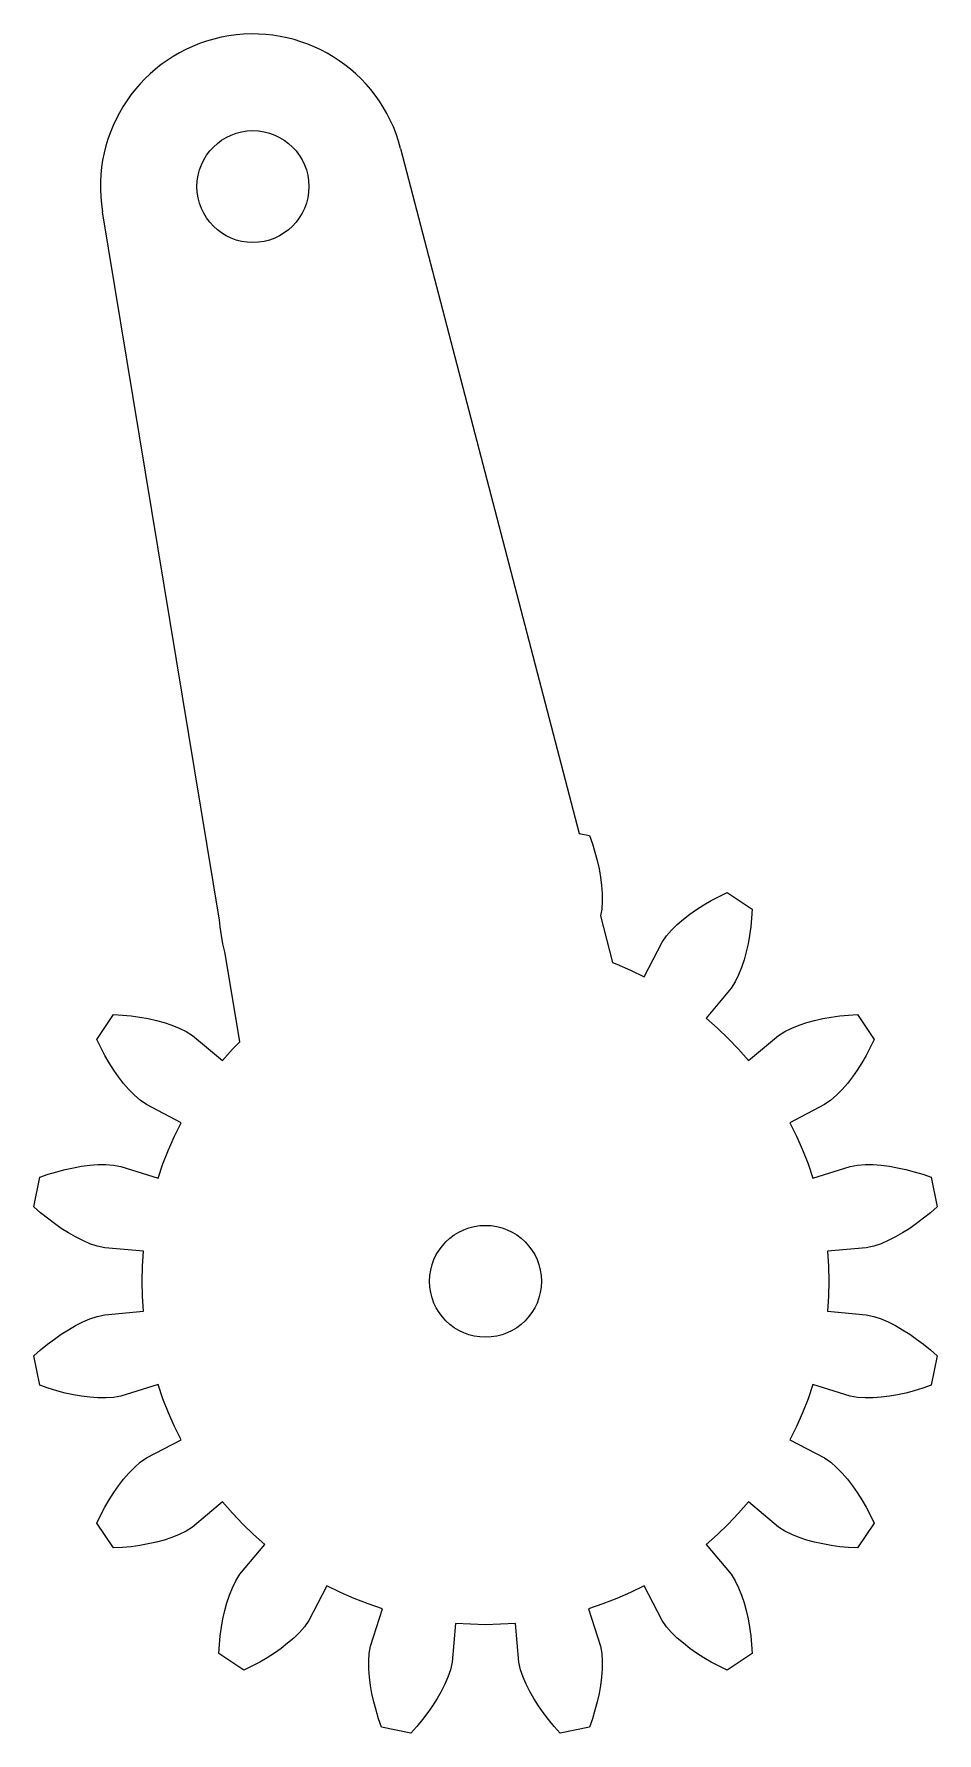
# Model space of a CAD drawing. Header units: millimetres. Extents: x -25.3 to 1.3, y -13.3 to 36.8.
import ezdxf

# ---------------------------------------------------------------- set-up
doc = ezdxf.new("R2010")
doc.units = ezdxf.units.MM

msp = doc.modelspace()

# ---------------------------------------------------------------- linework, layer by layer
for p, q in [((-14.504, 33.406), (-9.241, 13.208)), ((-19.843, 10.648), (-23.299, 31.536)), ((-9.241, 13.208), (-8.933, 13.147)), ((-8.933, 13.147), (-8.846, 12.898)), ((-8.846, 12.898), (-8.77, 12.649)), ((-8.77, 12.649), (-8.705, 12.403)), ((-8.705, 12.403), (-8.651, 12.158)), ((-8.651, 12.158), (-8.609, 11.915)), ((-8.609, 11.915), (-8.579, 11.675)), ((-8.579, 11.675), (-8.561, 11.438)), ((-8.559, 11.204), (-8.573, 10.976)), ((-8.561, 11.438), (-8.559, 11.204)), ((-5.771, 10.965), (-5.56, 11.1)), ((-5.56, 11.1), (-5.339, 11.228)), ((-5.339, 11.228), (-5.11, 11.35)), ((-5.11, 11.35), (-4.872, 11.465)), ((-4.872, 11.465), (-4.136, 10.973)), ((-19.825, 10.451), (-19.843, 10.648)), ((-8.573, 10.976), (-8.607, 10.775)), ((-8.607, 10.775), (-8.25, 9.403)), ((-6.344, 10.519), (-6.164, 10.675)), ((-6.164, 10.675), (-5.973, 10.823)), ((-5.973, 10.823), (-5.771, 10.965)), ((-4.151, 10.709), (-4.175, 10.451)), ((-4.136, 10.973), (-4.151, 10.709)), ((-19.79, 10.198), (-19.825, 10.451)), ((-19.746, 9.951), (-19.79, 10.198)), ((-6.791, 10.001), (-6.662, 10.185)), ((-6.662, 10.185), (-6.511, 10.356)), ((-6.511, 10.356), (-6.344, 10.519)), ((-4.21, 10.198), (-4.254, 9.951)), ((-4.175, 10.451), (-4.21, 10.198)), ((-19.693, 9.71), (-19.746, 9.951)), ((-19.681, 9.668), (-19.693, 9.71)), ((-19.25, 7.064), (-19.681, 9.668)), ((-7.323, 8.98), (-6.791, 10.001)), ((-4.307, 9.71), (-4.371, 9.477)), ((-4.254, 9.951), (-4.307, 9.71)), ((-8.25, 9.403), (-8.125, 9.354)), ((-8.125, 9.354), (-7.72, 9.176)), ((-7.72, 9.176), (-7.323, 8.98)), ((-4.533, 9.035), (-4.633, 8.829)), ((-4.446, 9.251), (-4.533, 9.035)), ((-4.371, 9.477), (-4.446, 9.251)), ((-4.753, 8.639), (-5.493, 7.757)), ((-4.633, 8.829), (-4.753, 8.639)), ((-23.465, 7.128), (-22.973, 7.864)), ((-22.973, 7.864), (-22.709, 7.849)), ((-22.709, 7.849), (-22.451, 7.825)), ((-22.451, 7.825), (-22.198, 7.79)), ((-22.198, 7.79), (-21.951, 7.746)), ((-21.951, 7.746), (-21.71, 7.693)), ((-21.71, 7.693), (-21.477, 7.629)), ((-21.477, 7.629), (-21.251, 7.554)), ((-21.251, 7.554), (-21.035, 7.467)), ((-5.493, 7.757), (-5.16, 7.466)), ((-2.965, 7.467), (-2.749, 7.554)), ((-2.749, 7.554), (-2.523, 7.629)), ((-2.523, 7.629), (-2.29, 7.693)), ((-2.29, 7.693), (-2.049, 7.746)), ((-2.049, 7.746), (-1.802, 7.79)), ((-1.802, 7.79), (-1.549, 7.825)), ((-1.549, 7.825), (-1.291, 7.849)), ((-1.291, 7.849), (-1.027, 7.864)), ((-1.027, 7.864), (-0.535, 7.128)), ((-23.35, 6.89), (-23.465, 7.128)), ((-21.035, 7.467), (-20.829, 7.367)), ((-20.829, 7.367), (-20.639, 7.247)), ((-20.639, 7.247), (-19.757, 6.507)), ((-19.466, 6.84), (-19.25, 7.064)), ((-5.16, 7.466), (-4.841, 7.159)), ((-4.841, 7.159), (-4.534, 6.84)), ((-4.243, 6.507), (-3.361, 7.247)), ((-3.361, 7.247), (-3.171, 7.367)), ((-3.171, 7.367), (-2.965, 7.467)), ((-0.535, 7.128), (-0.65, 6.89)), ((-23.228, 6.661), (-23.35, 6.89)), ((-23.1, 6.44), (-23.228, 6.661)), ((-19.757, 6.507), (-19.466, 6.84)), ((-4.534, 6.84), (-4.243, 6.507)), ((-0.772, 6.661), (-0.9, 6.44)), ((-0.65, 6.89), (-0.772, 6.661)), ((-22.965, 6.229), (-23.1, 6.44)), ((-22.823, 6.027), (-22.965, 6.229)), ((-22.675, 5.836), (-22.823, 6.027)), ((-1.177, 6.027), (-1.325, 5.836)), ((-1.035, 6.229), (-1.177, 6.027)), ((-0.9, 6.44), (-1.035, 6.229)), ((-22.519, 5.656), (-22.675, 5.836)), ((-22.356, 5.489), (-22.519, 5.656)), ((-1.481, 5.656), (-1.644, 5.489)), ((-1.325, 5.836), (-1.481, 5.656)), ((-22.185, 5.338), (-22.356, 5.489)), ((-22.001, 5.209), (-22.185, 5.338)), ((-20.98, 4.677), (-22.001, 5.209)), ((-1.999, 5.209), (-3.02, 4.677)), ((-1.815, 5.338), (-1.999, 5.209)), ((-1.644, 5.489), (-1.815, 5.338)), ((-21.176, 4.28), (-20.98, 4.677)), ((-3.02, 4.677), (-2.824, 4.28)), ((-21.354, 3.875), (-21.176, 4.28)), ((-2.824, 4.28), (-2.646, 3.875)), ((-21.515, 3.462), (-21.354, 3.875)), ((-2.646, 3.875), (-2.485, 3.462)), ((-25.32, 2.198), (-25.147, 3.067)), ((-25.147, 3.067), (-24.898, 3.154)), ((-24.898, 3.154), (-24.649, 3.23)), ((-24.649, 3.23), (-24.403, 3.295)), ((-24.403, 3.295), (-24.158, 3.349)), ((-24.158, 3.349), (-23.915, 3.391)), ((-23.915, 3.391), (-23.675, 3.421)), ((-23.675, 3.421), (-23.438, 3.439)), ((-23.438, 3.439), (-23.204, 3.441)), ((-23.204, 3.441), (-22.976, 3.427)), ((-22.976, 3.427), (-22.755, 3.389)), ((-22.755, 3.389), (-21.657, 3.043)), ((-21.657, 3.043), (-21.515, 3.462)), ((-2.485, 3.462), (-2.343, 3.043)), ((-2.343, 3.043), (-1.245, 3.389)), ((-1.245, 3.389), (-1.024, 3.427)), ((-1.024, 3.427), (-0.796, 3.441)), ((-0.796, 3.441), (-0.562, 3.439)), ((-0.562, 3.439), (-0.325, 3.421)), ((-0.325, 3.421), (-0.085, 3.391)), ((-0.085, 3.391), (0.158, 3.349)), ((0.158, 3.349), (0.403, 3.295)), ((0.403, 3.295), (0.649, 3.23)), ((0.649, 3.23), (0.898, 3.154)), ((0.898, 3.154), (1.147, 3.067)), ((1.147, 3.067), (1.32, 2.198)), ((-25.123, 2.022), (-25.32, 2.198)), ((-24.923, 1.857), (-25.123, 2.022)), ((1.123, 2.022), (0.923, 1.857)), ((1.32, 2.198), (1.123, 2.022)), ((-24.719, 1.702), (-24.923, 1.857)), ((-24.514, 1.559), (-24.719, 1.702)), ((-24.306, 1.427), (-24.514, 1.559)), ((0.514, 1.559), (0.306, 1.427)), ((0.719, 1.702), (0.514, 1.559)), ((0.923, 1.857), (0.719, 1.702)), ((-24.095, 1.307), (-24.306, 1.427)), ((-23.883, 1.2), (-24.095, 1.307)), ((-23.669, 1.108), (-23.883, 1.2)), ((-23.452, 1.034), (-23.669, 1.108)), ((-23.233, 0.985), (-23.452, 1.034)), ((-0.548, 1.034), (-0.767, 0.985)), ((-0.331, 1.108), (-0.548, 1.034)), ((-0.117, 1.2), (-0.331, 1.108)), ((0.095, 1.307), (-0.117, 1.2)), ((0.306, 1.427), (0.095, 1.307)), ((-22.086, 0.884), (-23.233, 0.985)), ((-22.115, 0.443), (-22.086, 0.884)), ((-0.767, 0.985), (-1.914, 0.884)), ((-1.914, 0.884), (-1.885, 0.443)), ((-22.125, 0), (-22.115, 0.443)), ((-22.115, -0.443), (-22.125, 0)), ((-1.885, 0.443), (-1.875, 0)), ((-22.086, -0.884), (-22.115, -0.443)), ((-1.885, -0.443), (-1.914, -0.884)), ((-1.875, 0), (-1.885, -0.443)), ((-23.452, -1.034), (-23.233, -0.985)), ((-23.233, -0.985), (-22.086, -0.884)), ((-1.914, -0.884), (-0.767, -0.985)), ((-0.767, -0.985), (-0.548, -1.034)), ((-24.514, -1.559), (-24.306, -1.427)), ((-24.306, -1.427), (-24.095, -1.307)), ((-24.095, -1.307), (-23.883, -1.2)), ((-23.883, -1.2), (-23.669, -1.108)), ((-23.669, -1.108), (-23.452, -1.034)), ((-0.548, -1.034), (-0.331, -1.108)), ((-0.331, -1.108), (-0.117, -1.2)), ((-0.117, -1.2), (0.095, -1.307)), ((0.095, -1.307), (0.306, -1.427)), ((0.306, -1.427), (0.514, -1.559)), ((-25.123, -2.022), (-24.923, -1.857)), ((-24.923, -1.857), (-24.719, -1.702)), ((-24.719, -1.702), (-24.514, -1.559)), ((0.514, -1.559), (0.719, -1.702)), ((0.719, -1.702), (0.923, -1.857)), ((0.923, -1.857), (1.123, -2.022)), ((-25.32, -2.198), (-25.123, -2.022)), ((-25.147, -3.067), (-25.32, -2.198)), ((1.123, -2.022), (1.32, -2.198)), ((1.32, -2.198), (1.147, -3.067)), ((-24.898, -3.154), (-25.147, -3.067)), ((-24.649, -3.23), (-24.898, -3.154)), ((-24.403, -3.295), (-24.649, -3.23)), ((-24.158, -3.349), (-24.403, -3.295)), ((-23.915, -3.391), (-24.158, -3.349)), ((-23.675, -3.421), (-23.915, -3.391)), ((-23.438, -3.439), (-23.675, -3.421)), ((-23.204, -3.441), (-23.438, -3.439)), ((-22.976, -3.427), (-23.204, -3.441)), ((-22.755, -3.389), (-22.976, -3.427)), ((-21.657, -3.043), (-22.755, -3.389)), ((-21.515, -3.462), (-21.657, -3.043)), ((-21.354, -3.875), (-21.515, -3.462)), ((-2.485, -3.462), (-2.646, -3.875)), ((-2.343, -3.043), (-2.485, -3.462)), ((-1.245, -3.389), (-2.343, -3.043)), ((-1.024, -3.427), (-1.245, -3.389)), ((-0.796, -3.441), (-1.024, -3.427)), ((-0.562, -3.439), (-0.796, -3.441)), ((-0.325, -3.421), (-0.562, -3.439)), ((-0.085, -3.391), (-0.325, -3.421)), ((0.158, -3.349), (-0.085, -3.391)), ((0.403, -3.295), (0.158, -3.349)), ((0.649, -3.23), (0.403, -3.295)), ((0.898, -3.154), (0.649, -3.23)), ((1.147, -3.067), (0.898, -3.154)), ((-21.176, -4.28), (-21.354, -3.875)), ((-2.646, -3.875), (-2.824, -4.28)), ((-20.98, -4.677), (-21.176, -4.28)), ((-2.824, -4.28), (-3.02, -4.677)), ((-22.001, -5.209), (-20.98, -4.677)), ((-3.02, -4.677), (-1.999, -5.209)), ((-22.519, -5.656), (-22.356, -5.489)), ((-22.356, -5.489), (-22.185, -5.338)), ((-22.185, -5.338), (-22.001, -5.209)), ((-1.999, -5.209), (-1.815, -5.338)), ((-1.815, -5.338), (-1.644, -5.489)), ((-1.644, -5.489), (-1.481, -5.656)), ((-22.823, -6.027), (-22.675, -5.836)), ((-22.675, -5.836), (-22.519, -5.656)), ((-1.481, -5.656), (-1.325, -5.836)), ((-1.325, -5.836), (-1.177, -6.027)), ((-23.228, -6.661), (-23.1, -6.44)), ((-23.1, -6.44), (-22.965, -6.229)), ((-22.965, -6.229), (-22.823, -6.027)), ((-19.757, -6.507), (-20.639, -7.247)), ((-19.466, -6.84), (-19.757, -6.507)), ((-4.243, -6.507), (-4.534, -6.84)), ((-3.361, -7.247), (-4.243, -6.507)), ((-1.177, -6.027), (-1.035, -6.229)), ((-1.035, -6.229), (-0.9, -6.44)), ((-0.9, -6.44), (-0.772, -6.661)), ((-23.465, -7.128), (-23.35, -6.89)), ((-23.35, -6.89), (-23.228, -6.661)), ((-19.159, -7.159), (-19.466, -6.84)), ((-4.534, -6.84), (-4.841, -7.159)), ((-0.772, -6.661), (-0.65, -6.89)), ((-0.65, -6.89), (-0.535, -7.128)), ((-22.973, -7.864), (-23.465, -7.128)), ((-21.035, -7.467), (-21.251, -7.554)), ((-20.829, -7.367), (-21.035, -7.467)), ((-20.639, -7.247), (-20.829, -7.367)), ((-18.84, -7.466), (-19.159, -7.159)), ((-18.507, -7.757), (-18.84, -7.466)), ((-5.16, -7.466), (-5.493, -7.757)), ((-4.841, -7.159), (-5.16, -7.466)), ((-3.171, -7.367), (-3.361, -7.247)), ((-2.965, -7.467), (-3.171, -7.367)), ((-2.749, -7.554), (-2.965, -7.467)), ((-0.535, -7.128), (-1.027, -7.864)), ((-22.709, -7.849), (-22.973, -7.864)), ((-22.451, -7.825), (-22.709, -7.849)), ((-22.198, -7.79), (-22.451, -7.825)), ((-21.951, -7.746), (-22.198, -7.79)), ((-21.71, -7.693), (-21.951, -7.746)), ((-21.477, -7.629), (-21.71, -7.693)), ((-21.251, -7.554), (-21.477, -7.629)), ((-19.247, -8.639), (-18.507, -7.757)), ((-5.493, -7.757), (-4.753, -8.639)), ((-2.523, -7.629), (-2.749, -7.554)), ((-2.29, -7.693), (-2.523, -7.629)), ((-2.049, -7.746), (-2.29, -7.693)), ((-1.802, -7.79), (-2.049, -7.746)), ((-1.549, -7.825), (-1.802, -7.79)), ((-1.291, -7.849), (-1.549, -7.825)), ((-1.027, -7.864), (-1.291, -7.849)), ((-19.467, -9.035), (-19.367, -8.829)), ((-19.367, -8.829), (-19.247, -8.639)), ((-16.677, -8.98), (-17.209, -10.001)), ((-16.28, -9.176), (-16.677, -8.98)), ((-7.323, -8.98), (-7.72, -9.176)), ((-6.791, -10.001), (-7.323, -8.98)), ((-4.753, -8.639), (-4.633, -8.829)), ((-4.633, -8.829), (-4.533, -9.035)), ((-19.693, -9.71), (-19.629, -9.477)), ((-19.629, -9.477), (-19.554, -9.251)), ((-19.554, -9.251), (-19.467, -9.035)), ((-15.875, -9.354), (-16.28, -9.176)), ((-15.462, -9.515), (-15.875, -9.354)), ((-15.043, -9.657), (-15.462, -9.515)), ((-8.538, -9.515), (-8.957, -9.657)), ((-8.125, -9.354), (-8.538, -9.515)), ((-7.72, -9.176), (-8.125, -9.354)), ((-4.533, -9.035), (-4.446, -9.251)), ((-4.446, -9.251), (-4.371, -9.477)), ((-4.371, -9.477), (-4.307, -9.71)), ((-19.79, -10.198), (-19.746, -9.951)), ((-19.746, -9.951), (-19.693, -9.71)), ((-17.209, -10.001), (-17.338, -10.185)), ((-15.389, -10.755), (-15.043, -9.657)), ((-8.957, -9.657), (-8.611, -10.755)), ((-6.662, -10.185), (-6.791, -10.001)), ((-4.307, -9.71), (-4.254, -9.951)), ((-4.254, -9.951), (-4.21, -10.198)), ((-19.849, -10.709), (-19.825, -10.451)), ((-19.825, -10.451), (-19.79, -10.198)), ((-17.656, -10.519), (-17.836, -10.675)), ((-17.489, -10.356), (-17.656, -10.519)), ((-17.338, -10.185), (-17.489, -10.356)), ((-12.884, -10.086), (-12.985, -11.233)), ((-12.443, -10.115), (-12.884, -10.086)), ((-12, -10.125), (-12.443, -10.115)), ((-11.557, -10.115), (-12, -10.125)), ((-11.116, -10.086), (-11.557, -10.115)), ((-11.015, -11.233), (-11.116, -10.086)), ((-6.511, -10.356), (-6.662, -10.185)), ((-6.344, -10.519), (-6.511, -10.356)), ((-6.164, -10.675), (-6.344, -10.519)), ((-4.21, -10.198), (-4.175, -10.451)), ((-4.175, -10.451), (-4.151, -10.709)), ((-19.864, -10.973), (-19.849, -10.709)), ((-19.128, -11.465), (-19.864, -10.973)), ((-18.229, -10.965), (-18.44, -11.1)), ((-18.027, -10.823), (-18.229, -10.965)), ((-17.836, -10.675), (-18.027, -10.823)), ((-15.441, -11.204), (-15.427, -10.976)), ((-15.427, -10.976), (-15.389, -10.755)), ((-8.611, -10.755), (-8.573, -10.976)), ((-8.573, -10.976), (-8.559, -11.204)), ((-5.973, -10.823), (-6.164, -10.675)), ((-5.771, -10.965), (-5.973, -10.823)), ((-5.56, -11.1), (-5.771, -10.965)), ((-4.136, -10.973), (-4.872, -11.465)), ((-4.151, -10.709), (-4.136, -10.973)), ((-18.89, -11.35), (-19.128, -11.465)), ((-18.661, -11.228), (-18.89, -11.35)), ((-18.44, -11.1), (-18.661, -11.228)), ((-15.439, -11.438), (-15.441, -11.204)), ((-15.421, -11.675), (-15.439, -11.438)), ((-13.034, -11.452), (-13.108, -11.669)), ((-12.985, -11.233), (-13.034, -11.452)), ((-10.966, -11.452), (-11.015, -11.233)), ((-10.892, -11.669), (-10.966, -11.452)), ((-8.561, -11.438), (-8.579, -11.675)), ((-8.559, -11.204), (-8.561, -11.438)), ((-5.339, -11.228), (-5.56, -11.1)), ((-5.11, -11.35), (-5.339, -11.228)), ((-4.872, -11.465), (-5.11, -11.35)), ((-15.391, -11.915), (-15.421, -11.675)), ((-15.349, -12.158), (-15.391, -11.915)), ((-13.2, -11.883), (-13.307, -12.095)), ((-13.108, -11.669), (-13.2, -11.883)), ((-10.8, -11.883), (-10.892, -11.669)), ((-10.693, -12.095), (-10.8, -11.883)), ((-8.609, -11.915), (-8.651, -12.158)), ((-8.579, -11.675), (-8.609, -11.915)), ((-15.295, -12.403), (-15.349, -12.158)), ((-15.23, -12.649), (-15.295, -12.403)), ((-13.559, -12.514), (-13.702, -12.719)), ((-13.427, -12.306), (-13.559, -12.514)), ((-13.307, -12.095), (-13.427, -12.306)), ((-10.573, -12.306), (-10.693, -12.095)), ((-10.441, -12.514), (-10.573, -12.306)), ((-10.298, -12.719), (-10.441, -12.514)), ((-8.705, -12.403), (-8.77, -12.649)), ((-8.651, -12.158), (-8.705, -12.403)), ((-15.154, -12.898), (-15.23, -12.649)), ((-15.067, -13.147), (-15.154, -12.898)), ((-13.857, -12.923), (-14.022, -13.123)), ((-13.702, -12.719), (-13.857, -12.923)), ((-10.143, -12.923), (-10.298, -12.719)), ((-9.978, -13.123), (-10.143, -12.923)), ((-8.846, -12.898), (-8.933, -13.147)), ((-8.77, -12.649), (-8.846, -12.898)), ((-14.198, -13.32), (-15.067, -13.147)), ((-14.022, -13.123), (-14.198, -13.32)), ((-9.802, -13.32), (-9.978, -13.123)), ((-8.933, -13.147), (-9.802, -13.32))]:
    msp.add_line(p, q)
for centre in [(-18.861, 32.279), (-12, 0)]:
    msp.add_circle(centre, 1.65)
msp.add_arc((-18.861, 32.279), 4.5, 14.5, 189.5)

doc.saveas('drawing.dxf')
